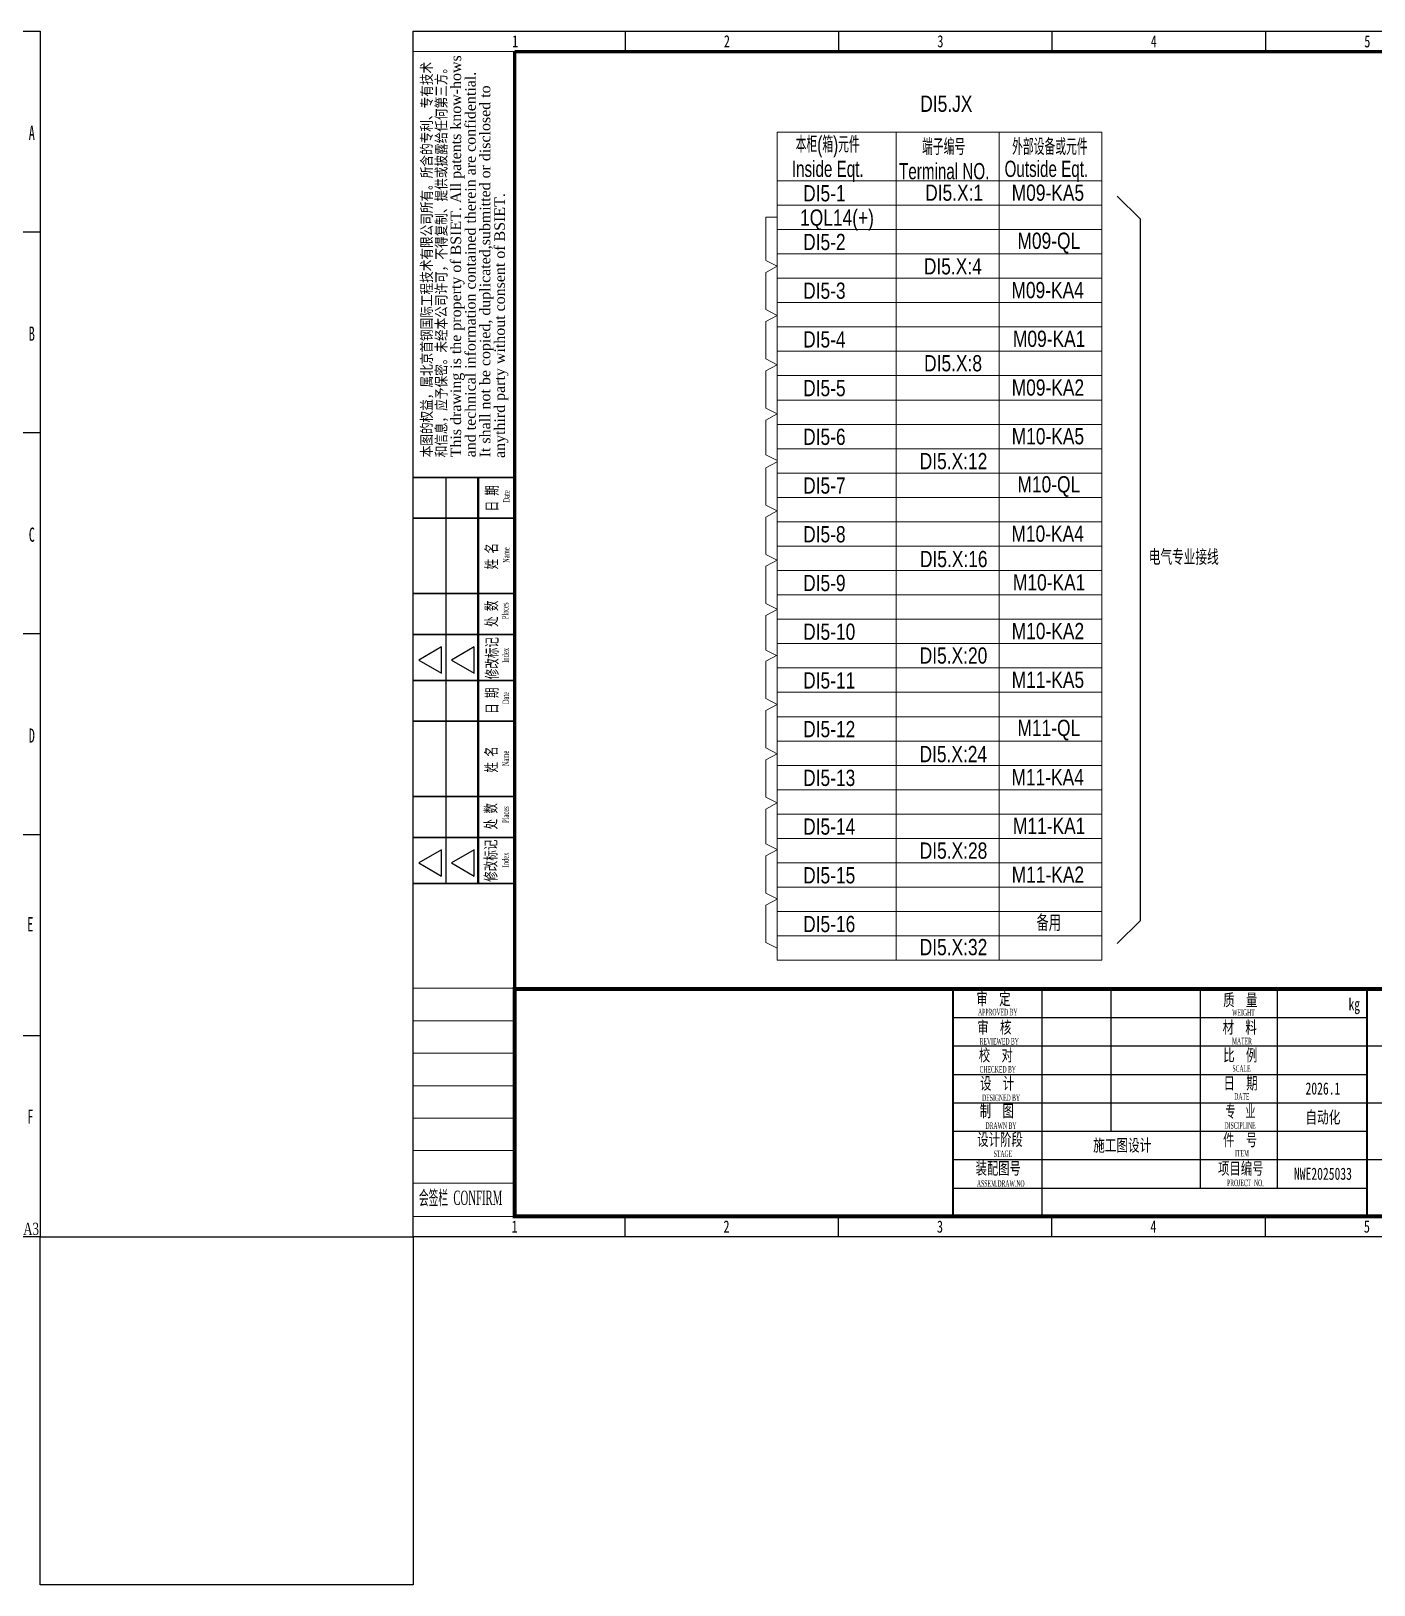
# Model space of a CAD drawing. Header units: millimetres. Extents: x -705761 to 1364679, y -410401 to 446404.
# Drawn here: x 157657 to 190747, y -123761 to -85483 of the extents above; entities that cross this region are included whole.
import ezdxf
from ezdxf.enums import TextEntityAlignment as Align

# ---------------------------------------------------------------- set-up
doc = ezdxf.new("R2010")
doc.units = ezdxf.units.MM
for name, color, linetype in [('1', 7, 'Continuous'), ('TK', 7, 'Continuous'), ('模板-签名-公用', 3, 'Continuous')]:
    doc.layers.add(name, color=color, linetype=linetype)
doc.layers.add('图框', color=7, linetype='Continuous', lineweight=13)
doc.layers.add('层 63', color=7, linetype='Continuous', lineweight=18)
doc.styles.add('bsee', font='BSDI_XW.shx', dxfattribs={"width": 0.8, "bigfont": 'BSDI_HZ.shx'})
doc.styles.add('LZ-Roman', font='times.ttf')
doc.styles.get("Standard").update_dxf_attribs({"font": 'arial.ttf'})
doc.styles.add('Style-Times New Roman', font='times.ttf')
doc.styles.add('Style-仿宋_GB2312', font='')
doc.styles.add('宋体', font='', dxfattribs={"width": 0.7, "height": 2.5})
doc.styles.add('宋体_1', font='', dxfattribs={"width": 0.7, "height": 2.386364})
doc.styles.get('Style-仿宋_GB2312').set_extended_font_data('仿宋_GB2312')
doc.styles.get('宋体').set_extended_font_data('SimSun')
doc.styles.get('宋体_1').set_extended_font_data('SimSun')

# ---------------------------------------------------------------- blocks, each defined once
blk = doc.blocks.new('BSIET_通用图框_A3_1')
at = {"layer": '图框', "color": 7, "linetype": 'Continuous', "lineweight": 25}
for p, q in [((-367.8, 297), (-367.8, 292)), ((-315.2, 297), (-315.2, 292)), ((-262.6, 297), (-262.6, 292)), ((-210, 297), (-210, 292)), ((-157.4, 297), (-157.4, 292)), ((-104.8, 297), (-104.8, 292)), ((-52.2, 297), (-52.2, 292)), ((0, 247.5), (-5, 247.5)), ((0, 198), (-5, 198)), ((-420, 187), (-395, 187)), ((-412, 187), (-412, 87)), ((0, 148.5), (-5, 148.5)), ((-413.03, 145.32), (-418.65, 142.07)), ((-418.65, 142.07), (-413.03, 138.82)), ((-413.03, 138.82), (-413.03, 145.32)), ((-404.96, 145.32), (-410.58, 142.07)), ((-410.58, 142.07), (-404.96, 138.82)), ((-404.96, 138.82), (-404.96, 145.32)), ((0, 99), (-5, 99)), ((-413.03, 95.32), (-418.65, 92.07)), ((-418.65, 92.07), (-413.03, 88.82)), ((-413.03, 88.82), (-413.03, 95.32)), ((-404.96, 95.32), (-410.58, 92.07)), ((-410.58, 92.07), (-404.96, 88.82)), ((-404.96, 88.82), (-404.96, 95.32)), ((0, 49.5), (-5, 49.5)), ((-367.8, 0), (-367.8, 5)), ((-315.2, 0), (-315.2, 5)), ((-262.6, 0), (-262.6, 5)), ((-210, 0), (-210, 5)), ((-157.4, 0), (-157.4, 5)), ((-104.8, 0), (-104.8, 5)), ((-52.2, 0), (-52.2, 5))]:
    blk.add_line(p, q, dxfattribs=at)
at = {"layer": '图框', "color": 7, "linetype": 'Continuous', "lineweight": 20}
for p, q in [((-420, 292), (-395, 292)), ((-420, 292), (-395, 292)), ((-420, 292), (-395, 292)), ((-420, 292), (-395, 292)), ((-420, 187), (-395, 187)), ((-420, 187), (-395, 187)), ((-420.12, 61.21), (-395.12, 61.21)), ((-420, 61.21), (-395, 61.21)), ((-420, 61.21), (-395, 61.21)), ((-420, 61.21), (-395, 61.21)), ((-420.02, 53.21), (-395.02, 53.21)), ((-420.02, 53.21), (-395.02, 53.21)), ((-420.02, 53.21), (-395.02, 53.21)), ((-420, 53.21), (-395, 53.21)), ((-420, 45.21), (-395, 45.21)), ((-420, 37.21), (-395, 37.21)), ((-420, 29.21), (-395, 29.21)), ((-420, 21.21), (-395, 21.21)), ((-420, 13.21), (-395, 13.21)), ((-420, 5), (-395, 5))]:
    blk.add_line(p, q, dxfattribs=at)
at = {"layer": '图框', "color": 7, "linetype": 'Continuous', "lineweight": 35}
for p, q in [((-395, 187), (-420, 187)), ((-395, 187), (-420, 187)), ((-394.92, 177), (-420, 177)), ((-394.92, 158.45), (-420, 158.45)), ((-395.06, 148.35), (-420, 148.35)), ((-395, 137), (-420, 137)), ((-395, 137), (-420, 137)), ((-394.92, 127), (-420, 127)), ((-394.92, 108.45), (-420, 108.45)), ((-395.06, 98.35), (-420, 98.35)), ((-395, 87), (-420, 87))]:
    blk.add_line(p, q, dxfattribs=at)
at = {"layer": '图框', "color": 7, "linetype": 'Continuous', "lineweight": 50}
blk.add_line((-404, 187), (-404, 87), dxfattribs=at)
at = {"layer": '图框', "lineweight": 25}
blk.add_lwpolyline([(-420, 297), (0, 297), (0, 0), (-420, 0)], close=True, dxfattribs=at)
at = {"layer": '图框', "lineweight": 100}
blk.add_lwpolyline([(-395, 292), (-5, 292), (-5, 5), (-395, 5)], close=True, dxfattribs=at)
at = {"layer": 'TK', "style": '宋体_1', "width": 0.7, "flags": 3}
for tag, p in [('LZCO_NGZBS-W50-H30-D10_T7', (-43.87, 279.75)), ('LZCO_NJN-W50-H30-D10_T7', (-42.73, 248.65))]:
    blk.add_attdef(tag, text='', height=3, dxfattribs=at).set_placement(p, align=Align.MIDDLE_CENTER)
at = {"layer": 'TK', "style": '宋体', "width": 0.7, "flags": 3}
for tag, p in [('LZHQ_N会签6_T6_H6', (-407.25, 57.08)), ('LZHQ_N会签5_T6_H6', (-407.25, 49.08)), ('LZHQ_N会签4_T6_H6', (-407.25, 41.08)), ('LZHQ_N会签3_T6_H6', (-407.25, 33.08)), ('LZHQ_N会签2_T6_H6', (-407.25, 25.08)), ('LZHQ_N会签1_T6_H6', (-407.25, 17.08))]:
    blk.add_attdef(tag, text='', height=2.5, dxfattribs=at).set_placement(p, align=Align.MIDDLE)
at = {"layer": '图框', "color": 7, "linetype": 'Continuous', "lineweight": 25}
for s, height, style, width, p in [('1', 3, 'Style-仿宋_GB2312', 0.733334, (-394.89, 294.49)), ('2', 3, 'Style-仿宋_GB2312', 0.733334, (-342.7, 294.49)), ('3', 3, 'Style-仿宋_GB2312', 0.733334, (-290.1, 294.49)), ('4', 3, 'Style-仿宋_GB2312', 0.733334, (-237.5, 294.49)), ('5', 3, 'Style-仿宋_GB2312', 0.733334, (-184.9, 294.49)), ('6', 3, 'Style-仿宋_GB2312', 0.733334, (-132.3, 294.49)), ('7', 3, 'Style-仿宋_GB2312', 0.733334, (-79.7, 294.49)), ('8', 3, 'Style-仿宋_GB2312', 0.733334, (-27.1, 294.49)), ('A', 3.5, 'Style-仿宋_GB2312', 0.628572, (-2.07, 271.95)), ('B', 3.5, 'Style-仿宋_GB2312', 0.628572, (-2.07, 222.45)), ('C', 3.5, 'Style-仿宋_GB2312', 0.628572, (-2.07, 172.95)), ('D', 3.5, 'Style-仿宋_GB2312', 0.628572, (-2.07, 123.45)), ('E', 3.5, 'Style-仿宋_GB2312', 0.628572, (-2.43, 76.97)), ('F', 3.5, 'Style-仿宋_GB2312', 0.628572, (-2.43, 29.56)), ('1', 3, 'Style-仿宋_GB2312', 0.733334, (-395, 2.5)), ('2', 3, 'Style-仿宋_GB2312', 0.733334, (-342.8, 2.5)), ('3', 3, 'Style-仿宋_GB2312', 0.733334, (-290.2, 2.5)), ('4', 3, 'Style-仿宋_GB2312', 0.733334, (-237.6, 2.5)), ('5', 3, 'Style-仿宋_GB2312', 0.733334, (-185, 2.5)), ('6', 3, 'Style-仿宋_GB2312', 0.733334, (-132.4, 2.5)), ('7', 3, 'Style-仿宋_GB2312', 0.733334, (-79.8, 2.5)), ('8', 3, 'Style-仿宋_GB2312', 0.733334, (-27.2, 2.5)), ('A3', 3, 'Style-Times New Roman', 0.7, (-2.23, 1.95))]:
    blk.add_text(s, height=height, dxfattribs=dict(at, style=style, width=width)).set_placement(p, align=Align.MIDDLE_CENTER)
at = {"layer": '图框', "color": 7, "linetype": 'Continuous', "lineweight": 20, "style": 'Style-仿宋_GB2312', "width": 0.807692}
blk.add_text('本图的权益，属北京首钢国际工程技术有限公司所有。所含的专利、专有技术', height=2.6, rotation=90, dxfattribs=at).set_placement((-418, 192), align=Align.TOP_LEFT)
at = {"layer": '图框', "color": 7, "linetype": 'Continuous'}
for s, height, style, width, p in [('和信息，应予保密。未经本公司许可，不得复制、提供或披露给任何第三方。', 2.6, 'Style-仿宋_GB2312', 0.807692, (-411.8, 192)), ('Name', 1.6, 'Style-Times New Roman', 0.55, (-396.29, 165.99)), ('Places', 1.6, 'Style-Times New Roman', 0.55, (-396.54, 152.12)), ('Index', 1.6, 'Style-Times New Roman', 0.55, (-396.43, 141.36)), ('Name', 1.6, 'Style-Times New Roman', 0.55, (-396.44, 115.88)), ('Places', 1.6, 'Style-Times New Roman', 0.55, (-396.43, 101.92)), ('Index', 1.6, 'Style-Times New Roman', 0.55, (-396.46, 90.97))]:
    blk.add_text(s, height=height, rotation=90, dxfattribs=dict(at, style=style, width=width)).set_placement(p)
at = {"layer": '图框', "color": 7, "linetype": 'Continuous', "lineweight": 20, "style": 'LZ-Roman'}
for s, p in [('This drawing is the property of BSIET. All patents know-hows', (-410.8, 192)), ('and technical information contained therein are confidential.', (-407.2, 192)), ('It shall not be copied, duplicated,submitted or disclosed to ', (-403.6, 192))]:
    blk.add_text(s, height=2.6, rotation=90, dxfattribs=at).set_placement(p, align=Align.TOP_LEFT)
at = {"layer": '图框', "color": 7, "linetype": 'Continuous', "style": 'LZ-Roman'}
blk.add_text('anythird party without consent of BSIET.', height=2.6, rotation=90, dxfattribs=at).set_placement((-397.4, 191.84))
at = {"layer": '图框', "color": 7, "linetype": 'Continuous', "lineweight": 20, "style": 'Style-仿宋_GB2312', "width": 0.678571}
for s, p in [('日 期', (-399.21, 178.68)), ('姓 名', (-399.32, 164.4)), ('处 数', (-399.32, 150.23)), ('修改标记', (-399.21, 137.34)), ('日 期', (-399.21, 128.79)), ('姓 名', (-399.38, 114.34)), ('处 数', (-399.49, 100.34)), ('修改标记', (-399.49, 87.45))]:
    blk.add_text(s, height=2.8, rotation=90, dxfattribs=at).set_placement(p)
at = {"layer": '图框', "color": 7, "linetype": 'Continuous', "lineweight": 25, "style": 'Style-Times New Roman', "width": 0.55}
for p in [(-396.24, 180.85), (-396.4, 131.18)]:
    blk.add_text('Date', height=1.6, rotation=90, dxfattribs=at).set_placement(p)
at = {"layer": '图框', "color": 7, "linetype": 'Continuous', "style": 'Style-Times New Roman', "width": 0.5}
blk.add_text('会签栏  CONFIRM', height=3.5, dxfattribs=at).set_placement((-418.59, 7.85))
at = {"layer": '模板-签名-公用', "style": '宋体', "width": 0.7, "flags": 3}
blk.add_attdef('LZFRAME', (-40.91, 2.06), '', height=3, dxfattribs=at)
at = {"layer": '模板-签名-公用', "style": '宋体', "width": 0.7}
blk.add_attdef('LZTQINS', text='', height=2, dxfattribs=at).set_placement((-5, 5), align=Align.MIDDLE)
blk = doc.blocks.new('BSIET_通用图纸_A3(2024)_1')
at = {"layer": '图框', "color": 7, "linetype": 'Continuous', "lineweight": 25}
for p, q in [((-260, 0), (-260, 56)), ((-243, 21), (-243, 56)), ((-221, 7), (-221, 56)), ((-202, 7), (-202, 56)), ((-282, 49), (-180, 49)), ((-282, 42), (0, 42)), ((-282, 35), (-180, 35)), ((-282, 28), (0, 28)), ((-282, 21), (-180, 21)), ((-282, 14), (0, 14)), ((-282, 7), (-180, 7))]:
    blk.add_line(p, q, dxfattribs=at)
at = {"layer": '图框', "const_width": 1}
blk.add_lwpolyline([(-390, 56), (0, 56), (0, 0), (-390, 0)], close=True, dxfattribs=at)
at = {"layer": '图框', "const_width": 0.5}
for points in [[(-282, 56), (-282, 0)], [(-180, 56), (-180, 0)]]:
    blk.add_lwpolyline(points, dxfattribs=at)
at = {"layer": '图框', "color": 7, "linetype": 'Continuous'}
for s, height, style, width, p in [('审  定 ', 3, 'Style-仿宋_GB2312', 0.685714, (-276.23, 52.09)), ('质  量', 3, 'Style-仿宋_GB2312', 0.685714, (-215.41, 51.83)), ('kg', 3, 'Style-仿宋_GB2312', 0.685714, (-184.51, 50.79)), ('APPROVED BY', 1.6, 'Style-Times New Roman', 0.48, (-275.82, 49.54)), (' WEIGHT', 1.6, 'Style-Times New Roman', 0.48, (-213.55, 49.45)), ('审  核', 3, 'Style-仿宋_GB2312', 0.685714, (-276.02, 45.06)), ('材  料', 3, 'Style-仿宋_GB2312', 0.685714, (-215.56, 45.09)), ('  REVIEWED BY', 1.6, 'Style-Times New Roman', 0.48, (-276.12, 42.34)), ('MATER', 1.6, 'Style-Times New Roman', 0.48, (-213.27, 42.4)), ('校  对 ', 3, 'Style-仿宋_GB2312', 0.685714, (-275.63, 38.25)), ('比  例', 3, 'Style-仿宋_GB2312', 0.685714, (-215.41, 38.23)), ('CHECKED BY', 1.6, 'Style-Times New Roman', 0.48, (-275.44, 35.43)), ('设  计', 3, 'Style-仿宋_GB2312', 0.685714, (-275.31, 31.29)), ('日  期', 3, 'Style-仿宋_GB2312', 0.685714, (-215.34, 31.34)), (' SCALE', 1.6, 'Style-Times New Roman', 0.48, (-213.48, 35.64)), ('制  图 ', 3, 'Style-仿宋_GB2312', 0.685714, (-275.4, 24.5)), (' DESIGNED BY', 1.6, 'Style-Times New Roman', 0.48, (-275.16, 28.41)), (' DATE', 1.6, 'Style-Times New Roman', 0.48, (-213.05, 28.78)), ('DRAWN BY', 1.6, 'Style-Times New Roman', 0.48, (-273.99, 21.57)), ('件  号', 3, 'Style-仿宋_GB2312', 0.685714, (-215.44, 17.36)), ('STAGE', 1.6, 'Style-Times New Roman', 0.48, (-271.95, 14.62)), ('ITEM', 1.6, 'Style-Times New Roman', 0.48, (-212.51, 14.77)), ('装配图号', 3, 'Style-仿宋_GB2312', 0.68, (-276.42, 10.36)), ('ASSEM.DRAW.NO', 1.6, 'Style-Times New Roman', 0.48, (-276.1, 7.33)), ('PROJECT  NO.', 1.6, 'Style-Times New Roman', 0.48, (-214.46, 7.46))]:
    blk.add_text(s, height=height, dxfattribs=dict(at, style=style, width=width)).set_placement(p)
at = {"layer": '图框', "color": 7, "linetype": 'Continuous', "lineweight": 20, "style": 'Style-仿宋_GB2312'}
for s, width, p in [('专  业', 0.6, (-214.83, 24.41)), ('设计阶段', 0.685714, (-276.03, 17.44)), ('项目编号', 0.685714, (-216.69, 10.32))]:
    blk.add_text(s, height=3, dxfattribs=dict(at, width=width)).set_placement(p)
at = {"layer": '图框', "color": 7, "linetype": 'Continuous', "lineweight": 20, "style": 'Style-Times New Roman', "width": 0.48}
blk.add_text('DISCIPLINE', height=1.6, dxfattribs=at).set_placement((-211.25, 22.39), align=Align.MIDDLE_CENTER)
at = {"layer": '图框', "style": '宋体_1', "width": 0.7, "flags": 3}
for tag, height, p in [('LZCO_NYLGD-W67-H36-D10_T7', 3, (-48.39, 100.29)), ('N审定_T5', 2.5, (-250.93, 52.29)), ('N审核_T5', 2.5, (-250.93, 45.29)), ('N校对_T5', 2.5, (-250.93, 38.29)), ('N设计_T5', 2.5, (-250.93, 31.29)), ('LZCO_NCB-W67-H36-D10_T7', 3, (-321.62, 27.88)), ('N制图_T5', 2.5, (-250.93, 24.29))]:
    blk.add_attdef(tag, text='', height=height, dxfattribs=at).set_placement(p, align=Align.MIDDLE_CENTER)
at = {"layer": '图框', "color": 7, "style": 'Style-仿宋_GB2312'}
for tag, height, width, p in [('质量', 3, 0.7, (-191, 52.5)), ('材料', 3, 0.7, (-190.9, 45.85)), ('比例', 3, 0.7, (-190.84, 38.49)), ('页码', 4, 0.7, (-38.16, 35.01)), ('总页数', 4, 0.7, (-19.52, 35.14)), ('版本号', 2.5, 0.7, (-6.24, 34.38)), ('出图日期', 3, 0.7, (-190.84, 31.49)), ('专业', 3, 0.7, (-190.84, 24.49)), ('图号', 4, 0.7, (-24, 21)), ('设计阶段', 3, 0.7, (-240.29, 17.58)), ('件号', 3, 0.7, (-190.84, 17.49)), ('装配图号', 3, 0.68, (-240.45, 10.88)), ('项目编号', 3, 0.7, (-190.84, 10.49))]:
    blk.add_attdef(tag, text='', height=height, dxfattribs=dict(at, width=width)).set_placement(p, align=Align.MIDDLE)
at = {"layer": '图框', "style": '宋体_1', "width": 0.7, "flags": 3}
for tag, p in [('N审定_T6_H12_MV0.5_W15', (-231.91, 51.51)), ('N审核_T6_H12_MV0.5_W15', (-231.91, 44.51)), ('N校对_T6_H12_MV0.5_W15', (-231.91, 37.51)), ('N设计_T6_H12_MV0.5_W15', (-231.91, 30.51)), ('N制图_T6_H12_MV0.5_W15', (-231.91, 23.51))]:
    blk.add_attdef(tag, text='', height=1.5, dxfattribs=at).set_placement(p, align=Align.CENTER)
at = {"layer": '图框', "color": 7, "lineweight": 30, "width": 0.7, "flags": 104}
for tag, p in [('项目名称', (-79.18, 49.1)), ('子项', (-111.07, 34.83)), ('图名', (-111, 21))]:
    blk.add_attdef(tag, text='', height=4, dxfattribs=at).set_placement(p, align=Align.MIDDLE_CENTER)
at = {"layer": '图框', "style": '宋体', "width": 0.7, "flags": 3}
blk.add_attdef('LZBARCODE_T1', text='', height=3, dxfattribs=at).set_placement((-364.44, 3.34), align=Align.BOTTOM_RIGHT)

msp = doc.modelspace()

# ---------------------------------------------------------------- linework, layer by layer
msp.add_lwpolyline([(157882.18, -115183.02), (167073.96, -115183.02), (167073.96, -123760.73), (157882.18, -123760.73)], close=True)
at = {"layer": '图框', "color": 1, "lineweight": 30}
for p, q in [((184419.09, -89548.03), (184989.54, -90104.72)), ((184989.54, -90104.72), (184989.54, -107405.04)), ((184419.09, -107961.73), (184989.54, -107405.04))]:
    msp.add_line(p, q, dxfattribs=at)
at = {"layer": '层 63', "color": 7, "linetype": 'Continuous', "lineweight": 13, "ltscale": 10}
for p, q in [((176039.38, -87971.32), (184039.38, -87971.32)), ((176039.38, -87971.32), (184039.38, -87971.32)), ((176039.38, -108372.23), (176039.38, -87971.32)), ((178974.29, -108372.23), (178974.29, -87971.32)), ((181513.56, -108372.23), (181513.56, -87971.32)), ((184039.38, -108372.23), (184039.38, -87971.32)), ((176039.38, -89171.32), (184039.38, -89171.32)), ((176039.38, -89771.32), (184039.38, -89771.32)), ((184039.38, -89771.32), (184039.38, -90371.32)), ((175762.25, -90064.35), (175762.25, -91127.75)), ((176035.55, -90064.35), (175762.45, -90064.35)), ((176039.38, -90371.32), (184039.38, -90371.32)), ((176039.38, -90971.32), (184039.38, -90971.32)), ((175761.75, -91132.65), (176038.15, -91275.85)), ((175762.25, -91427.05), (175762.25, -92344.45)), ((176038.55, -91276.55), (175765.05, -91426.45)), ((176039.38, -91571.32), (184039.38, -91571.32)), ((176039.38, -92171.32), (184039.38, -92171.32)), ((175761.75, -92345.15), (176038.15, -92488.35)), ((176038.55, -92490.95), (175765.05, -92640.85)), ((175762.25, -92641.45), (175762.25, -93558.85)), ((176039.38, -92771.32), (184039.38, -92771.32)), ((176039.38, -93371.32), (184039.38, -93371.32)), ((175761.75, -93559.55), (176038.15, -93702.75)), ((176038.55, -93701.05), (175765.05, -93850.95)), ((175762.25, -93851.55), (175762.25, -94768.95)), ((176039.38, -93971.32), (184039.38, -93971.32)), ((175761.75, -94769.65), (176038.15, -94912.85)), ((176038.55, -94915.45), (175765.05, -95065.35)), ((176039.38, -94571.32), (184039.38, -94571.32)), ((175762.25, -95065.95), (175762.25, -95920.45)), ((176039.38, -95171.32), (184039.38, -95171.32)), ((175761.75, -95919.45), (176038.15, -96062.65)), ((176039.38, -95771.32), (184039.38, -95771.32)), ((175762.25, -96240.95), (175762.25, -97158.35)), ((176038.55, -96090.45), (175765.05, -96240.35)), ((176039.38, -96371.32), (184039.38, -96371.32)), ((175761.75, -97159.05), (176038.15, -97302.25)), ((176039.38, -96971.32), (184039.38, -96971.32)), ((175762.25, -97455.35), (175762.25, -98372.75)), ((176038.55, -97304.85), (175765.05, -97454.75)), ((176039.38, -97571.32), (184039.38, -97571.32)), ((175761.75, -98373.45), (176038.15, -98516.65)), ((176039.38, -98171.32), (184039.38, -98171.32)), ((175762.25, -98665.45), (175762.25, -99582.85)), ((176038.55, -98514.95), (175765.05, -98664.85)), ((176039.38, -98771.32), (184039.38, -98771.32)), ((176039.38, -98772.23), (184039.38, -98772.23)), ((176039.38, -99372.23), (184039.38, -99372.23)), ((175761.75, -99583.55), (176038.15, -99726.75)), ((175762.25, -99879.85), (175762.25, -100734.35)), ((176038.55, -99729.35), (175765.05, -99879.25)), ((176039.38, -99972.23), (184039.38, -99972.23)), ((176039.38, -100572.23), (184039.38, -100572.23)), ((175761.75, -100733.35), (176038.15, -100876.55)), ((175762.25, -101009.45), (175762.25, -101926.85)), ((176038.55, -100858.95), (175765.05, -101008.85)), ((176039.38, -101172.23), (184039.38, -101172.23)), ((176039.38, -101772.23), (184039.38, -101772.23)), ((175761.75, -101927.55), (176038.15, -102070.75)), ((176038.55, -102073.35), (175765.05, -102223.25)), ((175762.25, -102223.85), (175762.25, -103141.25)), ((176039.38, -102372.23), (184039.38, -102372.23)), ((175761.75, -103141.95), (176038.15, -103285.15)), ((176038.55, -103283.45), (175765.05, -103433.35)), ((176039.38, -102972.23), (184039.38, -102972.23)), ((175762.25, -103433.95), (175762.25, -104351.35)), ((176039.38, -103572.23), (184039.38, -103572.23)), ((175761.75, -104352.05), (176038.15, -104495.25)), ((176038.55, -104497.85), (175765.05, -104647.75)), ((176039.38, -104172.23), (184039.38, -104172.23)), ((175762.25, -104648.35), (175762.25, -105502.85)), ((176039.38, -104772.23), (184039.38, -104772.23)), ((175761.75, -105501.85), (176038.15, -105645.05)), ((176039.38, -105372.23), (184039.38, -105372.23)), ((175762.25, -105800.25), (175762.25, -106717.65)), ((176038.55, -105649.75), (175765.05, -105799.65)), ((176039.38, -105972.23), (184039.38, -105972.23)), ((175761.75, -106718.35), (176038.15, -106861.55)), ((176039.38, -106572.23), (184039.38, -106572.23)), ((175762.25, -107014.65), (175762.25, -107932.05)), ((176038.55, -106864.15), (175765.05, -107014.05)), ((176039.38, -107172.23), (184039.38, -107172.23)), ((175761.75, -107932.75), (176038.15, -108075.95)), ((176039.38, -107772.23), (184039.38, -107772.23)), ((176039.38, -108372.23), (184039.38, -108372.23))]:
    msp.add_line(p, q, dxfattribs=at)

# ---------------------------------------------------------------- block references
at = {"layer": '图框', "color": 1, "lineweight": 15, "xscale": 100, "yscale": 100, "zscale": 100}
for p in [(157882.18, -115183.02), (209073.96, -115183.02)]:
    msp.add_blockref('BSIET_通用图框_A3_1', p, dxfattribs=at)
at = {"layer": '图框', "color": 1, "lineweight": 15}
ref = msp.add_blockref('BSIET_通用图纸_A3(2024)_1', (208573.96, -114683.02), dxfattribs=dict(at, xscale=100, yscale=100, zscale=100))
ref.add_attrib('设计阶段', '施工图设计', dxfattribs={"color": 7, "height": 300, "style": 'Style-仿宋_GB2312', "width": 0.7}).set_placement((184545.12, -112924.83), align=Align.MIDDLE)
ref.add_attrib('项目编号', 'NWE2025033', dxfattribs={"color": 7, "height": 300, "style": 'Style-仿宋_GB2312', "width": 0.7}).set_placement((189490.28, -113633.83), align=Align.MIDDLE)
ref.add_attrib('出图日期', '2026.1', dxfattribs={"color": 7, "height": 300, "style": 'Style-仿宋_GB2312', "width": 0.7}).set_placement((189490.28, -111533.83), align=Align.MIDDLE)
ref.add_attrib('专业', '自动化', dxfattribs={"color": 7, "height": 300, "style": 'Style-仿宋_GB2312', "width": 0.7}).set_placement((189490.28, -112233.83), align=Align.MIDDLE)

# ---------------------------------------------------------------- texts
at = {"layer": '1', "color": 50, "lineweight": 35, "style": 'bsee', "width": 0.8}
for s, p in [('M09-KA5', (181821.22, -89663.63)), ('M09-QL', (181962.76, -90848.24)), ('M09-KA4', (181815.06, -92063.63)), ('M09-KA1', (181851.99, -93263.63)), ('M09-KA2', (181821.22, -94463.63)), ('M11-KA5', (181821.22, -101663.63)), ('M11-QL', (181962.76, -102848.24)), ('M11-KA4', (181815.06, -104063.63)), ('M11-KA1', (181851.99, -105263.63)), ('M11-KA2', (181821.22, -106463.63)), ('备用', (182429.77, -107654.6))]:
    msp.add_text(s, height=400, dxfattribs=at).set_placement(p)
at = {"layer": '1', "color": 7, "lineweight": 35, "style": 'bsee', "width": 0.8}
for s, p in [('M10-KA5', (181821.22, -95663.63)), ('M10-QL', (181962.76, -96848.24)), ('M10-KA4', (181815.06, -98063.63)), ('M10-KA1', (181851.99, -99263.63)), ('M10-KA2', (181821.22, -100463.63))]:
    msp.add_text(s, height=400, dxfattribs=at).set_placement(p)
at = {"layer": '1', "color": 7, "linetype": 'Continuous', "lineweight": 30, "insert": (186060.23, -98445.99), "char_height": 378, "attachment_point": 5, "line_spacing_factor": 0.75, "style": 'bsee'}
msp.add_mtext('电气专业接线', dxfattribs=at)
at = {"layer": '层 63', "color": 7, "lineweight": 30, "style": 'bsee', "width": 0.8}
for s, p in [('DI5-1', (176681.81, -89678.25)), ('DI5.X:1', (179689.31, -89663.63)), ('DI5-2', (176681.81, -90878.25)), ('DI5.X:4', (179657, -91477.55)), ('DI5-3', (176681.81, -92078.25)), ('DI5-4', (176681.81, -93278.25)), ('DI5.X:8', (179662.39, -93864.95)), ('DI5-5', (176681.81, -94478.25)), ('DI5-6', (176681.81, -95678.25)), ('DI5.X:12', (179554.7, -96276.75)), ('DI5-7', (176681.81, -96878.25)), ('DI5-8', (176681.81, -98078.25)), ('DI5.X:16', (179560.08, -98688.55)), ('DI5-9', (176681.81, -99279.16)), ('DI5-10', (176681.81, -100479.16)), ('DI5.X:20', (179554.7, -101065.75)), ('DI5-11', (176681.81, -101679.16)), ('DI5-12', (176681.81, -102879.16)), ('DI5.X:24', (179549.31, -103494.05)), ('DI5-13', (176681.81, -104079.16)), ('DI5-14', (176681.81, -105279.16)), ('DI5.X:28', (179554.7, -105871.25)), ('DI5-15', (176681.81, -106479.16)), ('DI5-16', (176681.81, -107679.16)), ('DI5.X:32', (179554.7, -108248.45))]:
    msp.add_text(s, height=400, dxfattribs=at).set_placement(p)
at = {"layer": '层 63', "color": 10, "lineweight": 30, "style": 'bsee', "width": 0.8}
msp.add_text('1QL14(+)', height=400, dxfattribs=at).set_placement((176606.43, -90278.25))
at = {"layer": '层 63', "color": 7, "lineweight": 30, "char_height": 400, "attachment_point": 5, "line_spacing_factor": 0.6, "style": 'bsee'}
for s, insert in [('DI5.JX', (180210.42, -87276.1)), ('\\H1x;\\W0.7;本柜(箱)元件', (177287.67, -88336.42)), ('\\H1x;\\W0.7;端子编号', (180144.49, -88336.42)), ('\\H1x;\\W0.7;外部设备或元件', (182761.87, -88336.42)), ('\\H1x;\\W0.7;Inside Eqt.', (177287.97, -88936.62)), ('\\H1x;\\W0.7;Terminal NO.', (180158.15, -88936.62)), ('\\H1x;\\W0.7;Outside Eqt.', (182676.05, -88936.62))]:
    msp.add_mtext(s, dxfattribs=dict(at, insert=insert))

doc.saveas('drawing.dxf')
